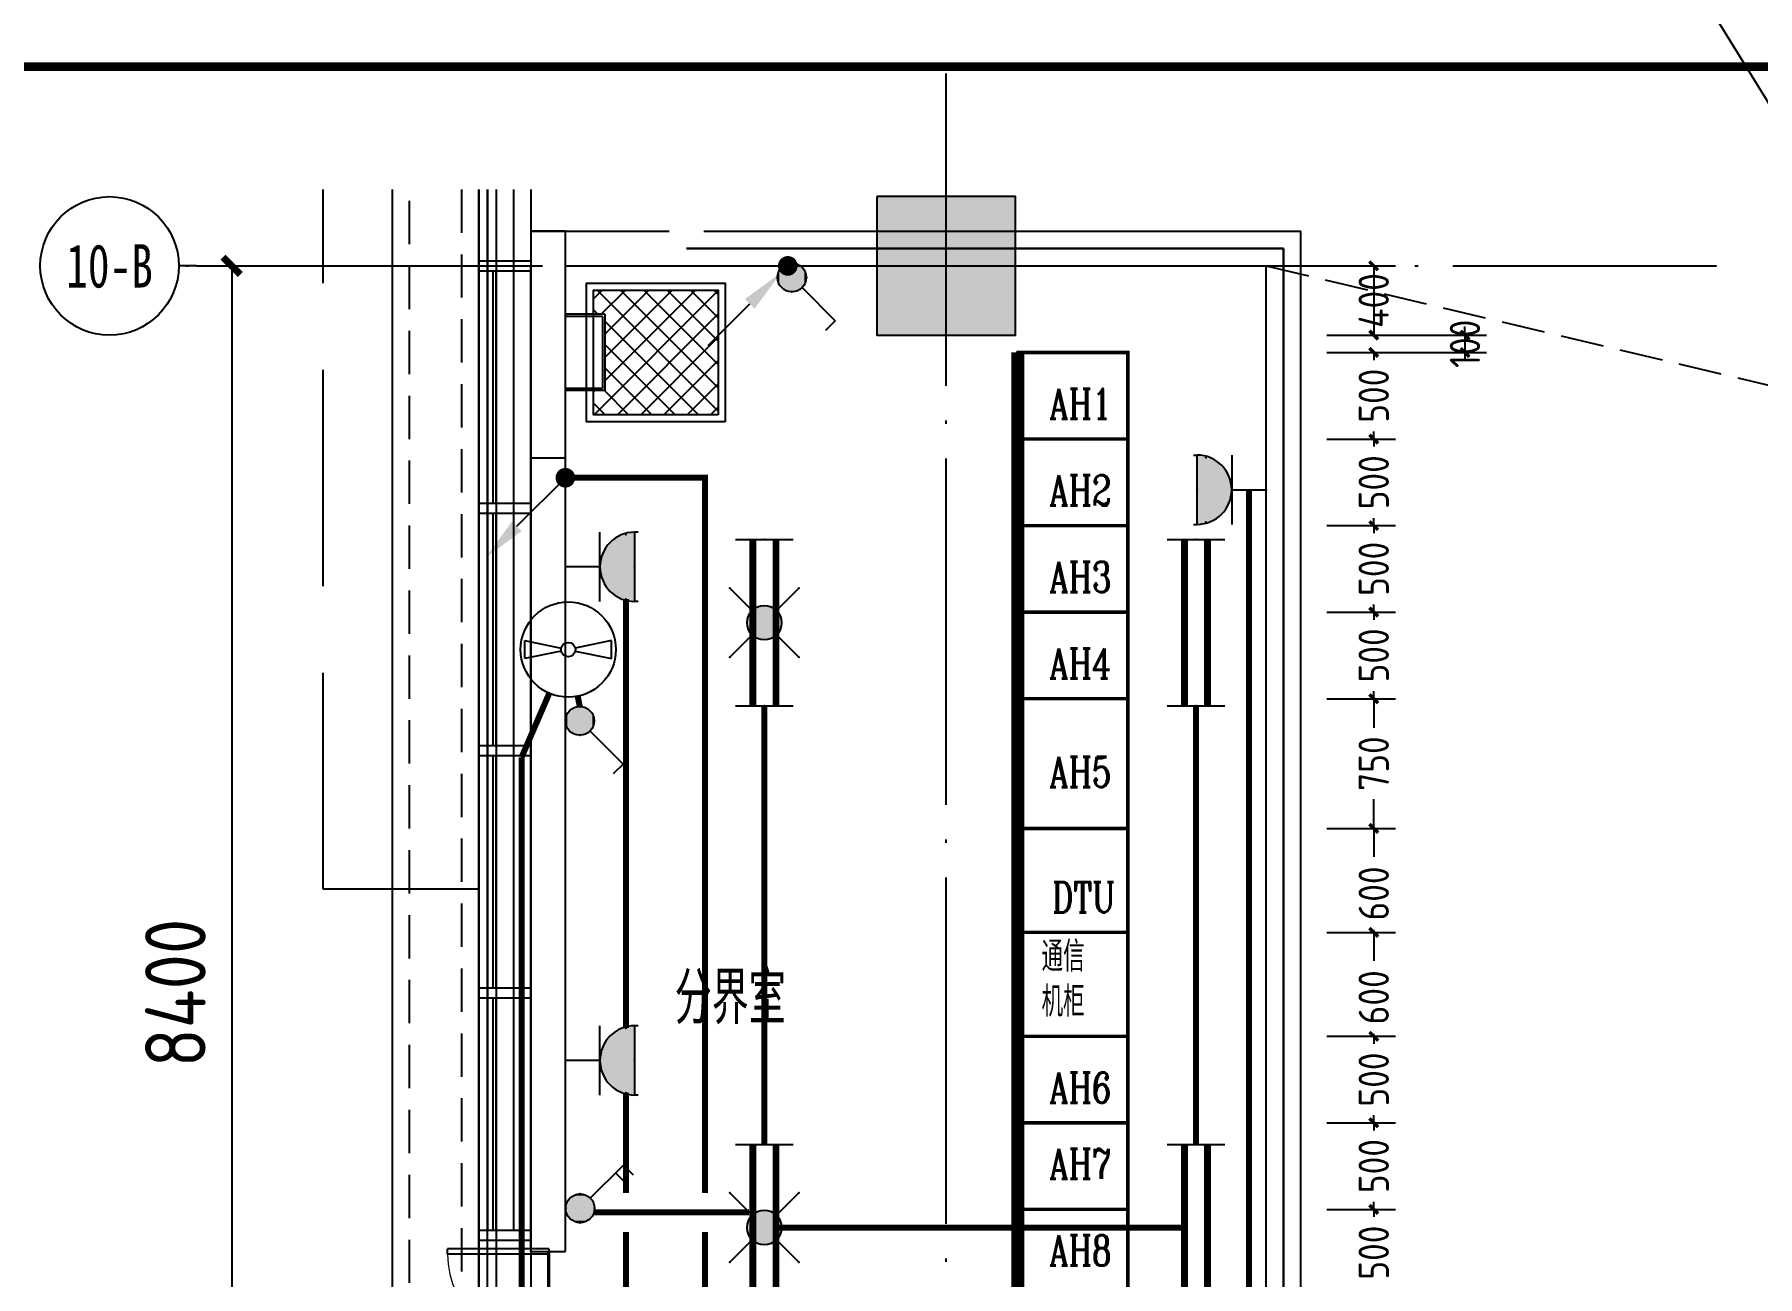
# Model space of a CAD drawing. Extents: x 115799 to 952918, y -190076 to 200966.
# Drawn here: x 891452 to 901408, y 135092 to 142267 of the extents above; entities that cross this region are included whole.
import ezdxf
from ezdxf.enums import TextEntityAlignment as Align

# ---------------------------------------------------------------- set-up
doc = ezdxf.new("R2010")
doc.units = 0
doc.header["$LTSCALE"] = 1000
doc.header["$MEASUREMENT"] = 0
for name, pattern in [('104-10 轴网$0$DOTE', [2.42, 2, -0.2, 0.02, -0.2]), ('109-34 轴网$0$L1$0$$AUDIT_BAD_LTYPE1', [0]), ('CACHE', [0.375, 0.25, -0.125]), ('DASH', [0.35, 0.25, -0.1])]:
    doc.linetypes.add(name, pattern=pattern)
for name, color, linetype in [('00-图签', 7, 'Continuous'), ('01-标注_轴线坐标', 132, 'Continuous'), ('10#楼幕墙$0$A-C_玻璃幕墙', 140, 'Continuous'), ('10#楼幕墙$0$A-金属背板', 30, 'Continuous'), ('104-10 轴网$0$01-标注_轴线坐标', 132, 'Continuous'), ('104-10 轴网$0$02-TEXT_轴号', 7, 'Continuous'), ('104-10 轴网$0$A_AXIS-轴线', 36, '104-10 轴网$0$DOTE'), ('104-8910 结构$0$A_STR-砼柱', 51, 'Continuous'), ('A-O_屋面', 201, 'Continuous'), ('A-O_散水', 134, 'Continuous'), ('A-TECH_结构', 21, 'Continuous'), ('A_STR-砌块墙', 121, 'Continuous'), ('AXIS_TEXT', 7, 'Continuous'), ('CZX', 60, 'Continuous'), ('E-立面轮廓', 241, 'Continuous'), ('EQUIP-动力', 80, 'Continuous'), ('EQUIP-插座', 80, 'Continuous'), ('EQUIP-照明', 3, 'Continuous'), ('GDXT', 3, 'Continuous'), ('LVTRY', 6, 'Continuous'), ('LWIRE', 4, 'Continuous'), ('PUB_HATCH', 8, 'Continuous'), ('TEL_TEXT', 7, 'Continuous'), ('WINDOW', 2, 'Continuous'), ('WIRE-照明', 1, 'Continuous'), ('看线', 241, 'Continuous')]:
    doc.layers.add(name, color=color, linetype=linetype)
doc.layers.add('000套内', color=226, linetype='Continuous', lineweight=30, plot=False)
doc.layers.add('10#楼幕墙$0$04-不打印_辅助线', color=165, linetype='Continuous', plot=False)
doc.layers.add('ddl0.25', color=6, linetype='Continuous', lineweight=25)
doc.styles.add('104-10 轴网$0$_TCH_AXIS', font='STXIHEI.TTF', dxfattribs={"width": 0.75})
doc.styles.add('_TEL_DIM', font='SIMPLEX.shx', dxfattribs={"width": 0.8, "height": 3.5, "bigfont": 'jd.shx'})
doc.styles.add('COMPLEX', font='COMPLEX')
doc.styles.get("Standard").update_dxf_attribs({"font": 'gbenor.shx', "bigfont": 'gbcbig.shx'})
doc.styles.add('长仿宋', font='complex.shx', dxfattribs={"width": 0.7, "bigfont": 'jd.shx'})
doc.dimstyles.get("Standard").update_dxf_attribs({"dimscale": 100, "dimtxt": 3.5, "dimasz": 1, "dimexe": 2.5, "dimexo": 3, "dimgap": 1.5, "dimtad": 1, "dimdec": 0, "dimzin": 0, "dimdsep": 46, "dimtxsty": 'Standard', "dimblk": 'ARCHTICK', "dimcen": 0.09, "dimadec": 0, "dimazin": 0, "dimtfac": 1, "dimtdec": 0, "dimtix": 1, "dimtmove": 2, "dimatfit": 3, "dimfxl": 0, "dimtolj": 1, "dimtzin": 0, "dimarcsym": 0})
pattern_1 = [(315, (923317.25, 1495294.82), (67.351921, 67.351921), []), (45, (923317.25, 1495294.82), (-67.351921, 67.351921), [])]

# ---------------------------------------------------------------- blocks, each defined once
blk = doc.blocks.new('_AXISO')
blk.add_circle((0, 0), 0.5)
at = {"layer": 'AXIS_TEXT', "style": 'COMPLEX', "width": 1.041667}
blk.add_attdef('A', text='', height=0.56, dxfattribs=at).set_placement((-0.25, -0.28), (0.25, -0.28), align=Align.FIT)
blk = doc.blocks.new('_FZH')
blk.add_lwpolyline([(-0.5, -0.5), (0.5, -0.5), (0.5, 0.5), (-0.5, 0.5)], close=True)
at = {"layer": 'PUB_HATCH'}
blk.add_solid([(-0.5, -0.5), (0.5, -0.5), (-0.5, 0.5), (0.5, 0.5)], dxfattribs=at)
blk = doc.blocks.new('_ArchTick')
at = {"color": 0, "linetype": 'ByBlock', "const_width": 0.4}
blk.add_lwpolyline([(-0.5, -0.5), (0.5, 0.5)], dxfattribs=at)
blk = doc.blocks.new('*D212')
at = {"color": 0, "lineweight": -2, "transparency": 16777216}
for p, q in [((892327.4, 140930.2), (892341.9, 140930.2)), ((892591.9, 140930.2), (892591.9, 132530.2)), ((892327.4, 132530.2), (892341.9, 132530.2))]:
    blk.add_line(p, q, dxfattribs=at)
at = {"layer": 'Defpoints', "color": 0, "transparency": 16777216}
for p in [(892627.4, 140930.2), (892591.9, 132530.2), (892627.4, 132530.2)]:
    blk.add_point(p, dxfattribs=at)
at = {"color": 0, "lineweight": -2, "transparency": 16777216, "xscale": 100, "yscale": 100, "zscale": 100}
for p, rotation in [((892591.9, 140930.2), 90), ((892591.9, 132530.2), 270)]:
    blk.add_blockref('_ArchTick', p, dxfattribs=dict(at, rotation=rotation))
at = {"color": 0, "transparency": 16777216, "insert": (892266.9, 136730.2), "char_height": 350, "attachment_point": 5, "rotation": 90}
blk.add_mtext('\\A1;8400', dxfattribs=at)
blk = doc.blocks.new('$DorLib2D$00000002')
for p, q in [((-0.5, 0), (-0.5, 0.4875)), ((-0.475, 0.4875), (-0.5, 0.4875)), ((-0.475, 0), (-0.475, 0.4875)), ((0.475, 0), (0.475, 0.4875)), ((0.475, 0.4875), (0.5, 0.4875)), ((0.5, 0), (0.5, 0.4875)), ((-0.5, 0), (-0.475, 0)), ((0.5, 0), (0.475, 0))]:
    blk.add_line(p, q)
at = {"lineweight": 13}
for centre, start, end in [((-0.4875, 0), 0, 88.53072), ((0.4875, 0), 91.46928, 180)]:
    blk.add_arc(centre, 0.4875, start, end, dxfattribs=at)
blk = doc.blocks.new('人孔')
at = {"layer": 'LVTRY'}
h = blk.add_hatch(dxfattribs=at)
h.set_pattern_fill('ANSI37', color=0, scale=30, angle=-90, style=0)
h.set_pattern_definition(pattern_1)
h.paths.add_polyline_path([(1451379.5, 353312.3), (1451379.5, 352592.3), (1451518.8, 352592.3), (1451518.8, 352657.4), (1451960.1, 352657.4), (1451960.1, 352592.3), (1452099.5, 352592.3), (1452099.5, 353312.3)])
h = blk.add_hatch(dxfattribs=at)
h.set_pattern_fill('ANSI37', color=0, scale=30, angle=-90, style=0)
h.set_pattern_definition(pattern_1)
h.paths.add_polyline_path([(1451379.5, 353312.3), (1451379.5, 352592.3), (1451518.8, 352592.3), (1451518.8, 352657.4), (1451960.1, 352657.4), (1451960.1, 352592.3), (1452099.5, 352592.3), (1452099.5, 353312.3)])
at = {"layer": 'LVTRY', "color": 0}
for p, q in [((1451518.8, 352657.4), (1451518.8, 352429.6)), ((1451518.8, 352657.4), (1451960.1, 352657.4)), ((1451518.8, 352657.4), (1451518.8, 352429.6)), ((1451518.8, 352657.4), (1451960.1, 352657.4)), ((1451531.9, 352645), (1451531.9, 352429.6)), ((1451531.9, 352645), (1451947.1, 352645)), ((1451531.9, 352645), (1451531.9, 352429.6)), ((1451531.9, 352645), (1451947.1, 352645)), ((1451947.1, 352645), (1451947.1, 352429.6)), ((1451947.1, 352645), (1451947.1, 352429.6)), ((1451960.1, 352657.4), (1451960.1, 352429.6)), ((1451960.1, 352657.4), (1451960.1, 352429.6))]:
    blk.add_line(p, q, dxfattribs=at)
for points in [[(1452139.5, 353352.3), (1452139.5, 352552.3), (1451339.5, 352552.3), (1451339.5, 353352.3)], [(1452139.5, 353352.3), (1452139.5, 352552.3), (1451339.5, 352552.3), (1451339.5, 353352.3)], [(1452099.5, 353312.3), (1452099.5, 352592.3), (1451379.5, 352592.3), (1451379.5, 353312.3)], [(1452099.5, 353312.3), (1452099.5, 352592.3), (1451379.5, 352592.3), (1451379.5, 353312.3)]]:
    blk.add_lwpolyline(points, close=True, dxfattribs=at)
blk = doc.blocks.new('*D192')
at = {"color": 0, "lineweight": -2, "transparency": 16777216}
for p, q in [((898920.2, 140930.2), (899315.6, 140930.2)), ((899190.6, 140930.2), (899190.6, 140530.2)), ((898920, 140530.2), (899315.6, 140530.2))]:
    blk.add_line(p, q, dxfattribs=at)
at = {"layer": 'Defpoints', "color": 0, "transparency": 16777216}
for p in [(898770.2, 140930.2), (898770, 140530.2), (899190.6, 140530.2)]:
    blk.add_point(p, dxfattribs=at)
at = {"color": 0, "lineweight": -2, "transparency": 16777216, "xscale": 50, "yscale": 50, "zscale": 50}
for p, rotation in [((899190.6, 140930.2), 90), ((899190.6, 140530.2), 270)]:
    blk.add_blockref('_ArchTick', p, dxfattribs=dict(at, rotation=rotation))
at = {"color": 0, "transparency": 16777216, "insert": (899190.6, 140730.2), "char_height": 175, "attachment_point": 5, "rotation": 90}
blk.add_mtext('\\A1;400', dxfattribs=at)
blk = doc.blocks.new('*D193')
at = {"color": 0, "lineweight": -2, "transparency": 16777216}
for p, q in [((899717.6, 140530.2), (899717.6, 140580.2)), ((899301.4, 140530.2), (899842.6, 140530.2)), ((899717.6, 140530.2), (899717.6, 140430.2)), ((899254.4, 140430.2), (899842.6, 140430.2)), ((899717.6, 140430.2), (899717.6, 140380.2))]:
    blk.add_line(p, q, dxfattribs=at)
at = {"layer": 'Defpoints', "color": 0, "transparency": 16777216}
for p in [(899151.4, 140530.2), (899104.4, 140430.2), (899717.6, 140430.2)]:
    blk.add_point(p, dxfattribs=at)
at = {"color": 0, "lineweight": -2, "transparency": 16777216, "xscale": 50, "yscale": 50, "zscale": 50}
for p, rotation in [((899717.6, 140530.2), 270), ((899717.6, 140430.2), 90)]:
    blk.add_blockref('_ArchTick', p, dxfattribs=dict(at, rotation=rotation))
at = {"color": 0, "transparency": 16777216, "insert": (899717.6, 140480.2), "char_height": 175, "attachment_point": 5, "rotation": 90}
blk.add_mtext('\\A1;100', dxfattribs=at)
blk = doc.blocks.new('*D194')
at = {"color": 0, "lineweight": -2, "transparency": 16777216}
for p, q in [((898920, 140430.2), (899315.8, 140430.2)), ((899190.8, 140430.2), (899190.8, 140386.5)), ((898920, 139930.2), (899315.8, 139930.2)), ((899190.8, 139930.2), (899190.8, 139973.9))]:
    blk.add_line(p, q, dxfattribs=at)
at = {"layer": 'Defpoints', "color": 0, "transparency": 16777216}
for p in [(898770, 140430.2), (898770, 139930.2), (899190.8, 139930.2)]:
    blk.add_point(p, dxfattribs=at)
at = {"color": 0, "lineweight": -2, "transparency": 16777216, "xscale": 50, "yscale": 50, "zscale": 50}
for p, rotation in [((899190.8, 140430.2), 90), ((899190.8, 139930.2), 270)]:
    blk.add_blockref('_ArchTick', p, dxfattribs=dict(at, rotation=rotation))
at = {"color": 0, "transparency": 16777216, "insert": (899190.8, 140180.2), "char_height": 175, "attachment_point": 5, "rotation": 90}
blk.add_mtext('\\A1;500', dxfattribs=at)
blk = doc.blocks.new('*D195')
at = {"color": 0, "lineweight": -2, "transparency": 16777216}
for p, q in [((898920, 139930.2), (899315.8, 139930.2)), ((899190.8, 139930.2), (899190.8, 139886.5)), ((898920, 139430.2), (899315.8, 139430.2)), ((899190.8, 139430.2), (899190.8, 139473.9))]:
    blk.add_line(p, q, dxfattribs=at)
at = {"layer": 'Defpoints', "color": 0, "transparency": 16777216}
for p in [(898770, 139930.2), (898770, 139430.2), (899190.8, 139430.2)]:
    blk.add_point(p, dxfattribs=at)
at = {"color": 0, "lineweight": -2, "transparency": 16777216, "xscale": 50, "yscale": 50, "zscale": 50}
for p, rotation in [((899190.8, 139930.2), 90), ((899190.8, 139430.2), 270)]:
    blk.add_blockref('_ArchTick', p, dxfattribs=dict(at, rotation=rotation))
at = {"color": 0, "transparency": 16777216, "insert": (899190.8, 139680.2), "char_height": 175, "attachment_point": 5, "rotation": 90}
blk.add_mtext('\\A1;500', dxfattribs=at)
blk = doc.blocks.new('*D196')
at = {"color": 0, "lineweight": -2, "transparency": 16777216}
for p, q in [((898920, 139430.2), (899315.8, 139430.2)), ((899190.8, 139430.2), (899190.8, 139386.5)), ((898920, 138930.2), (899315.8, 138930.2)), ((899190.8, 138930.2), (899190.8, 138973.9))]:
    blk.add_line(p, q, dxfattribs=at)
at = {"layer": 'Defpoints', "color": 0, "transparency": 16777216}
for p in [(898770, 139430.2), (898770, 138930.2), (899190.8, 138930.2)]:
    blk.add_point(p, dxfattribs=at)
at = {"color": 0, "lineweight": -2, "transparency": 16777216, "xscale": 50, "yscale": 50, "zscale": 50}
for p, rotation in [((899190.8, 139430.2), 90), ((899190.8, 138930.2), 270)]:
    blk.add_blockref('_ArchTick', p, dxfattribs=dict(at, rotation=rotation))
at = {"color": 0, "transparency": 16777216, "insert": (899190.8, 139180.2), "char_height": 175, "attachment_point": 5, "rotation": 90}
blk.add_mtext('\\A1;500', dxfattribs=at)
blk = doc.blocks.new('*D197')
at = {"color": 0, "lineweight": -2, "transparency": 16777216}
for p, q in [((898920, 138930.2), (899315.8, 138930.2)), ((899190.8, 138930.2), (899190.8, 138886.5)), ((898920, 138430.2), (899315.8, 138430.2)), ((899190.8, 138430.2), (899190.8, 138473.9))]:
    blk.add_line(p, q, dxfattribs=at)
at = {"layer": 'Defpoints', "color": 0, "transparency": 16777216}
for p in [(898770, 138930.2), (898770, 138430.2), (899190.8, 138430.2)]:
    blk.add_point(p, dxfattribs=at)
at = {"color": 0, "lineweight": -2, "transparency": 16777216, "xscale": 50, "yscale": 50, "zscale": 50}
for p, rotation in [((899190.8, 138930.2), 90), ((899190.8, 138430.2), 270)]:
    blk.add_blockref('_ArchTick', p, dxfattribs=dict(at, rotation=rotation))
at = {"color": 0, "transparency": 16777216, "insert": (899190.8, 138680.2), "char_height": 175, "attachment_point": 5, "rotation": 90}
blk.add_mtext('\\A1;500', dxfattribs=at)
blk = doc.blocks.new('*D198')
at = {"color": 0, "lineweight": -2, "transparency": 16777216}
for p, q in [((898920, 138430.2), (899315.8, 138430.2)), ((899190.8, 138430.2), (899190.8, 138261.5)), ((899190.8, 137680.2), (899190.8, 137848.9)), ((898920, 137680.2), (899315.8, 137680.2))]:
    blk.add_line(p, q, dxfattribs=at)
at = {"layer": 'Defpoints', "color": 0, "transparency": 16777216}
for p in [(898770, 138430.2), (898770, 137680.2), (899190.8, 137680.2)]:
    blk.add_point(p, dxfattribs=at)
at = {"color": 0, "lineweight": -2, "transparency": 16777216, "xscale": 50, "yscale": 50, "zscale": 50}
for p, rotation in [((899190.8, 138430.2), 90), ((899190.8, 137680.2), 270)]:
    blk.add_blockref('_ArchTick', p, dxfattribs=dict(at, rotation=rotation))
at = {"color": 0, "transparency": 16777216, "insert": (899190.8, 138055.2), "char_height": 175, "attachment_point": 5, "rotation": 90}
blk.add_mtext('\\A1;750', dxfattribs=at)
blk = doc.blocks.new('*D199')
at = {"color": 0, "lineweight": -2, "transparency": 16777216}
for p, q in [((898920, 137680.2), (899315.8, 137680.2)), ((899190.8, 137680.2), (899190.8, 137515.9)), ((899190.8, 137080.2), (899190.8, 137094.5)), ((898920, 137080.2), (899315.8, 137080.2))]:
    blk.add_line(p, q, dxfattribs=at)
at = {"layer": 'Defpoints', "color": 0, "transparency": 16777216}
for p in [(898770, 137680.2), (898770, 137080.2), (899190.8, 137080.2)]:
    blk.add_point(p, dxfattribs=at)
at = {"color": 0, "lineweight": -2, "transparency": 16777216, "xscale": 50, "yscale": 50, "zscale": 50}
for p, rotation in [((899190.8, 137680.2), 90), ((899190.8, 137080.2), 270)]:
    blk.add_blockref('_ArchTick', p, dxfattribs=dict(at, rotation=rotation))
at = {"color": 0, "transparency": 16777216, "insert": (899190.8, 137305.2), "char_height": 175, "attachment_point": 5, "rotation": 90}
blk.add_mtext('\\A1;600', dxfattribs=at)
blk = doc.blocks.new('*D200')
at = {"color": 0, "lineweight": -2, "transparency": 16777216}
for p, q in [((898920, 137080.2), (899315.8, 137080.2)), ((899190.8, 137080.2), (899190.8, 136915.9)), ((898920, 136480.2), (899315.8, 136480.2)), ((899190.8, 136480.2), (899190.8, 136494.5))]:
    blk.add_line(p, q, dxfattribs=at)
at = {"layer": 'Defpoints', "color": 0, "transparency": 16777216}
for p in [(898770, 137080.2), (898770, 136480.2), (899190.8, 136480.2)]:
    blk.add_point(p, dxfattribs=at)
at = {"color": 0, "lineweight": -2, "transparency": 16777216, "xscale": 50, "yscale": 50, "zscale": 50}
for p, rotation in [((899190.8, 137080.2), 90), ((899190.8, 136480.2), 270)]:
    blk.add_blockref('_ArchTick', p, dxfattribs=dict(at, rotation=rotation))
at = {"color": 0, "transparency": 16777216, "insert": (899190.8, 136705.2), "char_height": 175, "attachment_point": 5, "rotation": 90}
blk.add_mtext('\\A1;600', dxfattribs=at)
blk = doc.blocks.new('*D201')
at = {"color": 0, "lineweight": -2, "transparency": 16777216}
for p, q in [((898920, 136480.2), (899315.8, 136480.2)), ((899190.8, 136480.2), (899190.8, 136436.5)), ((899190.8, 135980.2), (899190.8, 136023.9)), ((898920, 135980.2), (899315.8, 135980.2))]:
    blk.add_line(p, q, dxfattribs=at)
at = {"layer": 'Defpoints', "color": 0, "transparency": 16777216}
for p in [(898770, 136480.2), (898770, 135980.2), (899190.8, 135980.2)]:
    blk.add_point(p, dxfattribs=at)
at = {"color": 0, "lineweight": -2, "transparency": 16777216, "xscale": 50, "yscale": 50, "zscale": 50}
for p, rotation in [((899190.8, 136480.2), 90), ((899190.8, 135980.2), 270)]:
    blk.add_blockref('_ArchTick', p, dxfattribs=dict(at, rotation=rotation))
at = {"color": 0, "transparency": 16777216, "insert": (899190.8, 136230.2), "char_height": 175, "attachment_point": 5, "rotation": 90}
blk.add_mtext('\\A1;500', dxfattribs=at)
blk = doc.blocks.new('*D202')
at = {"color": 0, "lineweight": -2, "transparency": 16777216}
for p, q in [((898920, 135980.2), (899315.8, 135980.2)), ((899190.8, 135980.2), (899190.8, 135936.5)), ((899190.8, 135480.2), (899190.8, 135523.9)), ((898920, 135480.2), (899315.8, 135480.2))]:
    blk.add_line(p, q, dxfattribs=at)
at = {"layer": 'Defpoints', "color": 0, "transparency": 16777216}
for p in [(898770, 135980.2), (898770, 135480.2), (899190.8, 135480.2)]:
    blk.add_point(p, dxfattribs=at)
at = {"color": 0, "lineweight": -2, "transparency": 16777216, "xscale": 50, "yscale": 50, "zscale": 50}
for p, rotation in [((899190.8, 135980.2), 90), ((899190.8, 135480.2), 270)]:
    blk.add_blockref('_ArchTick', p, dxfattribs=dict(at, rotation=rotation))
at = {"color": 0, "transparency": 16777216, "insert": (899190.8, 135730.2), "char_height": 175, "attachment_point": 5, "rotation": 90}
blk.add_mtext('\\A1;500', dxfattribs=at)
blk = doc.blocks.new('*D203')
at = {"color": 0, "lineweight": -2, "transparency": 16777216}
for p, q in [((898920, 135480.2), (899315.8, 135480.2)), ((899190.8, 135480.2), (899190.8, 135436.5)), ((899190.8, 134980.2), (899190.8, 135023.9)), ((898920, 134980.2), (899315.8, 134980.2))]:
    blk.add_line(p, q, dxfattribs=at)
at = {"layer": 'Defpoints', "color": 0, "transparency": 16777216}
for p in [(898770, 135480.2), (898770, 134980.2), (899190.8, 134980.2)]:
    blk.add_point(p, dxfattribs=at)
at = {"color": 0, "lineweight": -2, "transparency": 16777216, "xscale": 50, "yscale": 50, "zscale": 50}
for p, rotation in [((899190.8, 135480.2), 90), ((899190.8, 134980.2), 270)]:
    blk.add_blockref('_ArchTick', p, dxfattribs=dict(at, rotation=rotation))
at = {"color": 0, "transparency": 16777216, "insert": (899190.8, 135230.2), "char_height": 175, "attachment_point": 5, "rotation": 90}
blk.add_mtext('\\A1;500', dxfattribs=at)
blk = doc.blocks.new('$equip$00001160')
for p, q in [((-1.2, 0.417), (-1.2, -0.417)), ((1.2, 0.417), (1.2, -0.417)), ((-1.2, 0.167), (1.2, 0.167)), ((-1.2, -0.167), (1.2, -0.167))]:
    blk.add_line(p, q)
at = {"const_width": 0.1}
for points in [[(-1.2, 0.167), (1.2, 0.167)], [(-1.2, -0.167), (1.2, -0.167)]]:
    blk.add_lwpolyline(points, dxfattribs=at)
at = {"layer": 'EQUIP-照明'}
for p in [(-1.2, 0), (0, 0.167), (1.2, 0), (0, -0.167)]:
    blk.add_point(p, dxfattribs=at)
at = {"layer": 'EQUIP-照明', "flags": 9}
blk.add_attdef('A', (0, 0), '', height=0.00002, dxfattribs=at)
blk = doc.blocks.new('$equip$00002603')
blk.add_hatch(color=256).paths.add_polyline_path([(0.25, 0.5, 1), (-0.25, 0.5, 1)])
for p, q in [((-0.5, 1), (-0.177, 0.677)), ((0.5, 1), (0.177, 0.677)), ((-0.177, 0.323), (-0.5, 0)), ((0.177, 0.323), (0.5, 0))]:
    blk.add_line(p, q)
blk.add_circle((0, 0.5), 0.25)
for p in [(-0.5, 1), (0.5, 1), (-0.5, 0), (0.5, 0)]:
    blk.add_point(p)
at = {"color": 7, "style": '_TEL_DIM', "flags": 1}
blk.add_attdef('A', text='', height=0.000025, dxfattribs=at).set_placement((0, 0), align=Align.MIDDLE_CENTER)
blk = doc.blocks.new('$equip$00001963')
for p, q in [((0.147, 0.356), (0.625, 0.833)), ((0.625, 0.833), (0.766, 0.692)), ((0.512, 0.72), (0.653, 0.579))]:
    blk.add_line(p, q)
blk.add_circle((0, 0.208), 0.208)
for p in [(0, 0.417), (-0.208, 0.208), (0, 0), (0.208, 0.208)]:
    blk.add_point(p)
for points in [[(-0.18, 0.313), (0.18, 0.313), (-0.208, 0.208), (0.208, 0.208)], [(-0.104, 0.389), (0.104, 0.389), (-0.18, 0.313), (0.18, 0.313)], [(0, 0.417), (0, 0.417), (-0.104, 0.389), (0.104, 0.389)], [(-0.18, 0.104), (0.18, 0.104), (-0.208, 0.208), (0.208, 0.208)], [(-0.104, 0.028), (0.104, 0.028), (-0.18, 0.104), (0.18, 0.104)], [(0, 0), (0, 0), (-0.104, 0.028), (0.104, 0.028)]]:
    blk.add_solid(points)
at = {"layer": 'TEL_TEXT', "style": '_TEL_DIM', "flags": 1}
blk.add_attdef('A', text='', height=0.00002, dxfattribs=at).set_placement((0, 0), align=Align.MIDDLE_CENTER)
blk = doc.blocks.new('$equip_U$00000029(HT0843)')
for p, q in [((-0.5, 1.05), (-0.5, 1)), ((-0.5, 1), (0.5, 1)), ((0.5, 1.05), (0.5, 1)), ((0.5, 0.5), (-0.5, 0.5)), ((0, 0.5), (0, 0))]:
    blk.add_line(p, q)
blk.add_arc((0, 1), 0.5, 180, 0)
for p in [(0, 1), (-0.467, 0.875), (0.467, 0.875), (0, 0)]:
    blk.add_point(p)
for points in [[(0.433, 0.75), (-0.433, 0.75), (0.5, 1), (-0.5, 1)], [(0.25, 0.567), (-0.25, 0.567), (0.433, 0.75), (-0.433, 0.75)], [(0, 0.5), (0, 0.5), (0.25, 0.567), (-0.25, 0.567)]]:
    blk.add_solid(points)
at = {"style": '_TEL_DIM', "flags": 1}
blk.add_attdef('A', text='', height=0.0000125, dxfattribs=at).set_placement((0, 0), align=Align.MIDDLE_CENTER)
blk = doc.blocks.new('$TelecSys$00000081')
for p, q in [((0.104, 0.104), (0.104, 0.104)), ((-0.104, -0.104), (-0.104, -0.104)), ((-1.15, -1.15), (-0.55, -0.55))]:
    blk.add_line(p, q)
at = {"const_width": 0.142}
blk.add_lwpolyline([(0.071, 0, 1), (-0.071, 0, 1)], format="xyb", close=True, dxfattribs=at)
blk.add_solid([(-0.62, -0.48), (-0.48, -0.62), (-0.1, -0.1)])
at = {"width": 0.8, "flags": 9}
blk.add_attdef('A', (0, 0), '', height=0.00002, rotation=180, dxfattribs=at)
blk = doc.blocks.new('$equip$00001962')
for p, q in [((0.147, 0.356), (0.625, 0.833)), ((0.625, 0.833), (0.766, 0.692))]:
    blk.add_line(p, q)
blk.add_circle((0, 0.208), 0.208)
for p in [(0, 0.417), (-0.208, 0.208), (0, 0), (0.208, 0.208)]:
    blk.add_point(p)
for points in [[(-0.18, 0.313), (0.18, 0.313), (-0.208, 0.208), (0.208, 0.208)], [(-0.104, 0.389), (0.104, 0.389), (-0.18, 0.313), (0.18, 0.313)], [(0, 0.417), (0, 0.417), (-0.104, 0.389), (0.104, 0.389)], [(-0.18, 0.104), (0.18, 0.104), (-0.208, 0.208), (0.208, 0.208)], [(-0.104, 0.028), (0.104, 0.028), (-0.18, 0.104), (0.18, 0.104)], [(0, 0), (0, 0), (-0.104, 0.028), (0.104, 0.028)]]:
    blk.add_solid(points)
at = {"layer": 'TEL_TEXT', "style": '_TEL_DIM', "flags": 1}
blk.add_attdef('A', text='', height=0.00002, dxfattribs=at).set_placement((0, 0), align=Align.MIDDLE_CENTER)
blk = doc.blocks.new('$TelecSys$00000080')
for p, q in [((-0.7, -0.7), (0, 0)), ((0.104, 0.104), (0.104, 0.104)), ((-0.104, -0.104), (-0.104, -0.104))]:
    blk.add_line(p, q)
at = {"const_width": 0.142}
blk.add_lwpolyline([(0.071, 0, 1), (-0.071, 0, 1)], format="xyb", close=True, dxfattribs=at)
blk.add_solid([(-0.63, -0.77), (-0.77, -0.63), (-1.15, -1.15)])
at = {"width": 0.8, "flags": 9}
blk.add_attdef('A', (0, 0), '', height=0.00002, rotation=180, dxfattribs=at)
blk = doc.blocks.new('$equip$00001304')
for p, q in [((-0.625, -0.13), (-0.625, 0.13)), ((-0.625, 0.13), (-0.102, 0.021)), ((0.625, 0.13), (0.102, 0.021)), ((0.625, -0.13), (0.625, 0.13)), ((-0.102, -0.021), (-0.625, -0.13)), ((0.102, -0.021), (0.625, -0.13))]:
    blk.add_line(p, q)
for radius in [0.688, 0.104]:
    blk.add_circle((0, 0), radius)
at = {"flags": 9}
blk.add_attdef('A', (0, 0), '', height=0.00002, dxfattribs=at)

msp = doc.modelspace()

# ---------------------------------------------------------------- linework, layer by layer
msp.add_line((873029.5, 187956), (952917.5, 58510))
at = {"linetype": 'DASH'}
msp.add_line((898570, 140930.2), (909177.5, 138413.5), dxfattribs=at)
at = {"linetype": '109-34 轴网$0$L1$0$$AUDIT_BAD_LTYPE1', "const_width": 20}
msp.add_lwpolyline([(894423.6, 134067.3), (894423.6, 135237.3)], dxfattribs=at)
at = {"layer": '00-图签', "const_width": 50}
msp.add_lwpolyline([(938844.5, 113381.8), (938844.5, 142081.8), (888044.5, 142081.8), (888044.5, 113381.8)], close=True, dxfattribs=at)
at = {"layer": '000套内'}
for p, q in [((898670, 141030.2), (895220, 141030.3)), ((898670, 132830.2), (898670, 141030.2))]:
    msp.add_line(p, q, dxfattribs=at)
at = {"layer": '01-标注_轴线坐标'}
msp.add_line((892088, 140930.2), (892105, 140930.2), dxfattribs=at)
at = {"layer": '10#楼幕墙$0$04-不打印_辅助线'}
msp.add_lwpolyline([(894120, 141371.7), (894120, 129930.2), (901171.5, 129930.2)], dxfattribs=at)
at = {"layer": '10#楼幕墙$0$A-C_玻璃幕墙'}
for points in [[(894020, 141371.7), (894020, 129830.2), (901171.5, 129830.2)], [(894070, 141371.7), (894070, 135360.2)], [(894220, 141371.7), (894220, 135360.2)], [(894320, 141371.7), (894320, 130130.2), (901171.5, 130130.2)]]:
    msp.add_lwpolyline(points, dxfattribs=at)
for points in [[(894320, 140960.2), (894320, 140900.2), (894020, 140900.2), (894020, 140960.2)], [(894320, 139560.2), (894320, 139500.2), (894020, 139500.2), (894020, 139560.2)], [(894320, 138160.2), (894320, 138100.2), (894020, 138100.2), (894020, 138160.2)], [(894320, 136760.2), (894320, 136700.2), (894020, 136700.2), (894020, 136760.2)], [(894320, 135360.2), (894320, 135300.2), (894020, 135300.2), (894020, 135360.2)]]:
    msp.add_lwpolyline(points, close=True, dxfattribs=at)
at = {"layer": '10#楼幕墙$0$A-金属背板'}
for points in [[(894100, 140900.2), (894100, 139560.2), (894120, 139560.2), (894120, 140900.2)], [(894100, 139500.2), (894100, 138160.2), (894120, 138160.2), (894120, 139500.2)], [(894100, 138100.2), (894100, 136760.2), (894120, 136760.2), (894120, 138100.2)], [(894100, 136700.2), (894100, 135360.2), (894120, 135360.2), (894120, 136700.2)]]:
    msp.add_lwpolyline(points, close=True, dxfattribs=at)
at = {"layer": '104-10 轴网$0$01-标注_轴线坐标'}
msp.add_line((892388, 140930.2), (892286.2, 140930.2), dxfattribs=at)
at = {"layer": '104-10 轴网$0$A_AXIS-轴线', "color": 8, "linetype": '104-10 轴网$0$DOTE'}
msp.add_line((896720, 128137.2), (896720, 142041.7), dxfattribs=at)
at = {"layer": '104-10 轴网$0$A_AXIS-轴线', "color": 3, "linetype": '104-10 轴网$0$DOTE'}
msp.add_line((892388, 140930.2), (901171.5, 140930.2), dxfattribs=at)
at = {"layer": 'A-O_屋面', "linetype": 'DASH', "ltscale": 5}
msp.add_lwpolyline([(894020, 137330.2), (893120, 137330.2), (893120, 141371.7)], dxfattribs=at)
at = {"layer": 'A-O_散水'}
for p, q in [((893520, 141371.7), (893520, 129330.2)), ((894020, 129830.2), (894020, 141371.7))]:
    msp.add_line(p, q, dxfattribs=at)
at = {"layer": 'A-O_散水', "linetype": 'CACHE'}
for p, q in [((893620, 129430.2), (893620, 141371.7)), ((893920, 141371.7), (893920, 129730.2))]:
    msp.add_line(p, q, dxfattribs=at)
at = {"layer": 'A-TECH_结构', "linetype": '109-34 轴网$0$L1$0$$AUDIT_BAD_LTYPE1'}
msp.add_lwpolyline([(901171.5, 129880.2), (894070, 129880.2), (894070, 141371.7)], dxfattribs=at)
at = {"layer": 'A_STR-砌块墙'}
for p, q in [((894320, 141130.2), (894420, 141130.2)), ((894320, 141130.2), (894320, 140930.2)), ((894420, 141130.2), (895120, 141130.2)), ((895320, 141130.2), (898770, 141130.2)), ((898770, 132730.2), (898770, 141130.2)), ((894320, 135237.3), (894320, 140930.2)), ((894520, 135237.3), (894520, 140930.2)), ((894520, 140930.2), (895220, 140930.2)), ((895220, 140930.2), (898570, 140930.2)), ((898570, 132930.2), (898570, 140930.2)), ((894320, 135237.3), (894520, 135237.3))]:
    msp.add_line(p, q, dxfattribs=at)
at = {"layer": 'CZX', "color": 8, "const_width": 75}
msp.add_lwpolyline([(897135, 133730.2), (897135, 140430.2)], dxfattribs=at)
at = {"layer": 'ddl0.25', "color": 8, "lineweight": 18, "ltscale": 2, "const_width": 20}
for points in [[(897770, 140430.2), (897770, 139930.2), (897135, 139930.2), (897135, 140430.2)], [(897770, 139930.2), (897770, 139430.2), (897135, 139430.2), (897135, 139930.2)], [(897770, 139430.2), (897770, 138930.2), (897135, 138930.2), (897135, 139430.2)], [(897770, 138930.2), (897770, 138430.2), (897135, 138430.2), (897135, 138930.2)], [(897770, 138430.2), (897770, 137680.2), (897135, 137680.2), (897135, 138430.2)], [(897135, 137080.2), (897135, 137680.2), (897770, 137680.2), (897770, 137080.2)], [(897135, 136480.2), (897135, 137080.2), (897770, 137080.2), (897770, 136480.2)], [(897770, 136480.2), (897770, 135980.2), (897135, 135980.2), (897135, 136480.2)], [(897770, 135980.2), (897770, 135480.2), (897135, 135480.2), (897135, 135980.2)], [(897770, 135480.2), (897770, 134980.2), (897135, 134980.2), (897135, 135480.2)]]:
    msp.add_lwpolyline(points, close=True, dxfattribs=at)
at = {"layer": 'E-立面轮廓', "ltscale": 2}
msp.add_lwpolyline([(894320, 139822.3), (894520, 139822.3), (894520, 141130.2), (894320, 141130.2)], close=True, dxfattribs=at)
at = {"layer": 'WIRE-照明', "linetype": 'Continuous', "const_width": 35}
for points in [[(894548.5, 139706.2), (895327.5, 139706.2), (895327.5, 135575.4)], [(898470, 134573.2), (898470, 139637.2)], [(894870, 136527.3), (894870, 139005.1)], [(894267, 138092), (894427.2, 138461.7)], [(894603.3, 138385.3), (894591.3, 138444.5)], [(895670, 135855.2), (895670, 138389.2)], [(898163.5, 135855.2), (898163.5, 138389.2)], [(894267, 133736.6), (894267, 138092)], [(894870, 136154.1), (894870, 135849)], [(894870, 135849), (894870, 135575.4)], [(894684.9, 135462.9), (895581.8, 135462.9)], [(894870, 135350.4), (894870, 135290.7)], [(894870, 135290.7), (894870, 133669.2)], [(895327.5, 135350.4), (895327.5, 133781.7)], [(895736.7, 135375.2), (898096.9, 135375.2)]]:
    msp.add_lwpolyline(points, dxfattribs=at)

# ---------------------------------------------------------------- block references
at = {"layer": '104-10 轴网$0$01-标注_轴线坐标'}
ref = msp.add_blockref('_AXISO', (891886.2, 140930.2), dxfattribs=dict(at, xscale=800, yscale=800, zscale=800))
ref.add_attrib('A', '10-B', dxfattribs={"layer": '104-10 轴网$0$02-TEXT_轴号', "height": 250.11, "style": '104-10 轴网$0$_TCH_AXIS', "width": 0.743037}).set_placement((891635.7, 140805.2), (892136.7, 140805.2), align=Align.FIT)
at = {"layer": '104-8910 结构$0$A_STR-砼柱', "xscale": 800, "yscale": 800, "zscale": 800, "rotation": 270}
msp.add_blockref('_FZH', (896720, 140930.2), dxfattribs=at)
at = {"layer": 'EQUIP-动力', "xscale": 400, "yscale": 400, "zscale": 400}
msp.add_blockref('$equip$00001304', (894536.5, 138714), dxfattribs=at)
at = {"layer": 'EQUIP-插座', "xscale": 400, "yscale": 400, "zscale": 400}
for p, rotation in [((898570, 139637.2), 90), ((894520, 139191.7), 270), ((894520, 136340.7), 270)]:
    msp.add_blockref('$equip_U$00000029(HT0843)', p, dxfattribs=dict(at, rotation=rotation))
at = {"layer": 'EQUIP-照明', "xscale": 400, "yscale": 400, "zscale": 400}
for name, p, rotation in [('$equip$00001962', (895745.5, 140863.4), 270), ('$equip$00001160', (895670, 138869.2), 90), ('$equip$00001160', (898163.5, 138869.2), 90), ('$equip$00002603', (895869.5, 138869.2), 90), ('$equip$00001962', (894520, 138302), 270), ('$equip$00001160', (895670, 135375.2), 90), ('$equip$00001160', (898163.5, 135375.2), 90), ('$equip$00002603', (895869.5, 135375.2), 90)]:
    msp.add_blockref(name, p, dxfattribs=dict(at, rotation=rotation))
msp.add_blockref('$equip$00001963', (894605, 135403.2), dxfattribs=at)
at = {"layer": 'LWIRE', "xscale": 400, "yscale": 400, "zscale": 400}
for name, p in [('$TelecSys$00000081', (895805.1, 140930.2)), ('$TelecSys$00000080', (894520, 139706.2))]:
    msp.add_blockref(name, p, dxfattribs=at)
at = {"layer": 'WINDOW', "color": 3, "xscale": 1200, "yscale": 1200, "zscale": 1200, "rotation": 90}
msp.add_blockref('$DorLib2D$00000002', (894423.6, 134652.3), dxfattribs=at)
at = {"layer": '看线', "color": 0, "rotation": 270}
msp.add_blockref('人孔', (542090.4, 1592169.7), dxfattribs=at)

# ---------------------------------------------------------------- texts
at = {"layer": 'GDXT', "color": 8, "linetype": 'Continuous', "style": '长仿宋', "width": 0.75}
for s, p in [('AH1', (897315.3, 140045.9, 0)), ('AH2', (897315.3, 139545.9, 0)), ('AH3', (897315.3, 139045.9, 0)), ('AH4', (897315.3, 138545.9, 0)), ('AH5', (897315.3, 137919.7, 0)), ('DTU', (897332.4, 137195.5)), ('通信', (897271.1, 136853.6)), ('机柜', (897271.1, 136593.4)), ('AH6', (897315.3, 136095.9, 0)), ('AH7', (897315.3, 135655.7, 0)), ('AH8', (897315.3, 135155.7, 0))]:
    msp.add_text(s, height=175, dxfattribs=at).set_placement(p)
at = {"layer": 'GDXT', "color": 3, "linetype": 'Continuous', "style": '长仿宋', "width": 0.75}
msp.add_text('分界室', height=300, dxfattribs=at).set_placement((895152, 136550.9))

# ---------------------------------------------------------------- dimensions: what is measured, and where the dimension line sits
dim = msp.add_linear_dim(base=(892591.9, 132530.2), p1=(892627.4, 140930.2), p2=(892627.4, 132530.2), angle=90, dimstyle='Standard')
dim.commit()
dim.dimension.update_dxf_attribs({"geometry": '*D212', "text_midpoint": (892266.9, 136730.2)})
for base, p1, p2, picture, middle in [((899190.6, 140530.2), (898770.2, 140930.2), (898770, 140530.2), '*D192', (899190.6, 140730.2)), ((899717.6, 140430.2), (899151.4, 140530.2), (899104.4, 140430.2), '*D193', (899717.6, 140480.2)), ((899190.8, 139930.2), (898770, 140430.2), (898770, 139930.2), '*D194', (899190.8, 140180.2)), ((899190.8, 139430.2), (898770, 139930.2), (898770, 139430.2), '*D195', (899190.8, 139680.2)), ((899190.8, 138930.2), (898770, 139430.2), (898770, 138930.2), '*D196', (899190.8, 139180.2)), ((899190.8, 138430.2), (898770, 138930.2), (898770, 138430.2), '*D197', (899190.8, 138680.2)), ((899190.8, 137680.2), (898770, 138430.2), (898770, 137680.2), '*D198', (899190.8, 138055.2)), ((899190.8, 137080.2), (898770, 137680.2), (898770, 137080.2), '*D199', (899190.8, 137305.2)), ((899190.8, 136480.2), (898770, 137080.2), (898770, 136480.2), '*D200', (899190.8, 136705.2)), ((899190.8, 135980.2), (898770, 136480.2), (898770, 135980.2), '*D201', (899190.8, 136230.2)), ((899190.8, 135480.2), (898770, 135980.2), (898770, 135480.2), '*D202', (899190.8, 135730.2)), ((899190.8, 134980.2), (898770, 135480.2), (898770, 134980.2), '*D203', (899190.8, 135230.2))]:
    dim = msp.add_linear_dim(base=base, p1=p1, p2=p2, angle=90, dimstyle='Standard', override={"dimscale": 50})
    dim.commit()
    dim.dimension.update_dxf_attribs({"geometry": picture, "text_midpoint": middle, "dimtype": 160})

doc.saveas('drawing.dxf')
